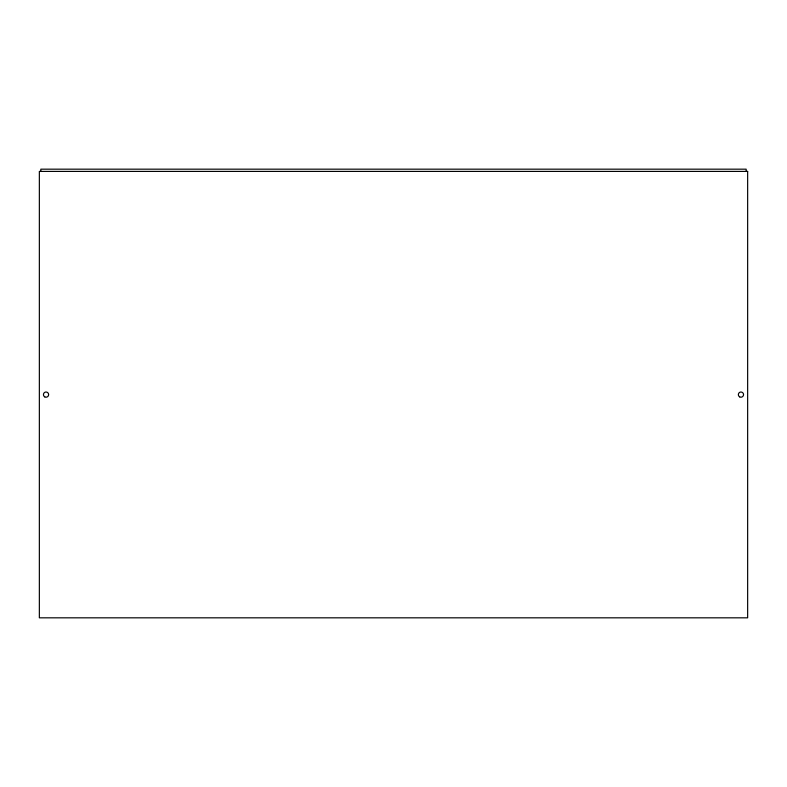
<?xml version="1.0" encoding="UTF-8"?>
<svg xmlns="http://www.w3.org/2000/svg" width="787" height="787" viewBox="0 0 787 787"><rect width="100%" height="100%" fill="white"/><g stroke="black" fill="none" stroke-linecap="round" stroke-linejoin="round"><path stroke-width="1.18" d="M746.165 171.409L746.165 169.175L40.835 169.175L40.835 171.409M747.65 171.409L39.35 171.409L39.35 617.825L747.65 617.825L747.65 171.409M44.741 396.874A2.607 2.607 0 0 0 48.646 394.612A2.607 2.607 0 0 0 44.741 392.359A2.607 2.607 0 0 0 44.741 396.874M739.652 396.874A2.607 2.607 0 0 0 743.558 394.612A2.607 2.607 0 0 0 739.652 392.359A2.607 2.607 0 0 0 739.652 396.874"/></g></svg>
